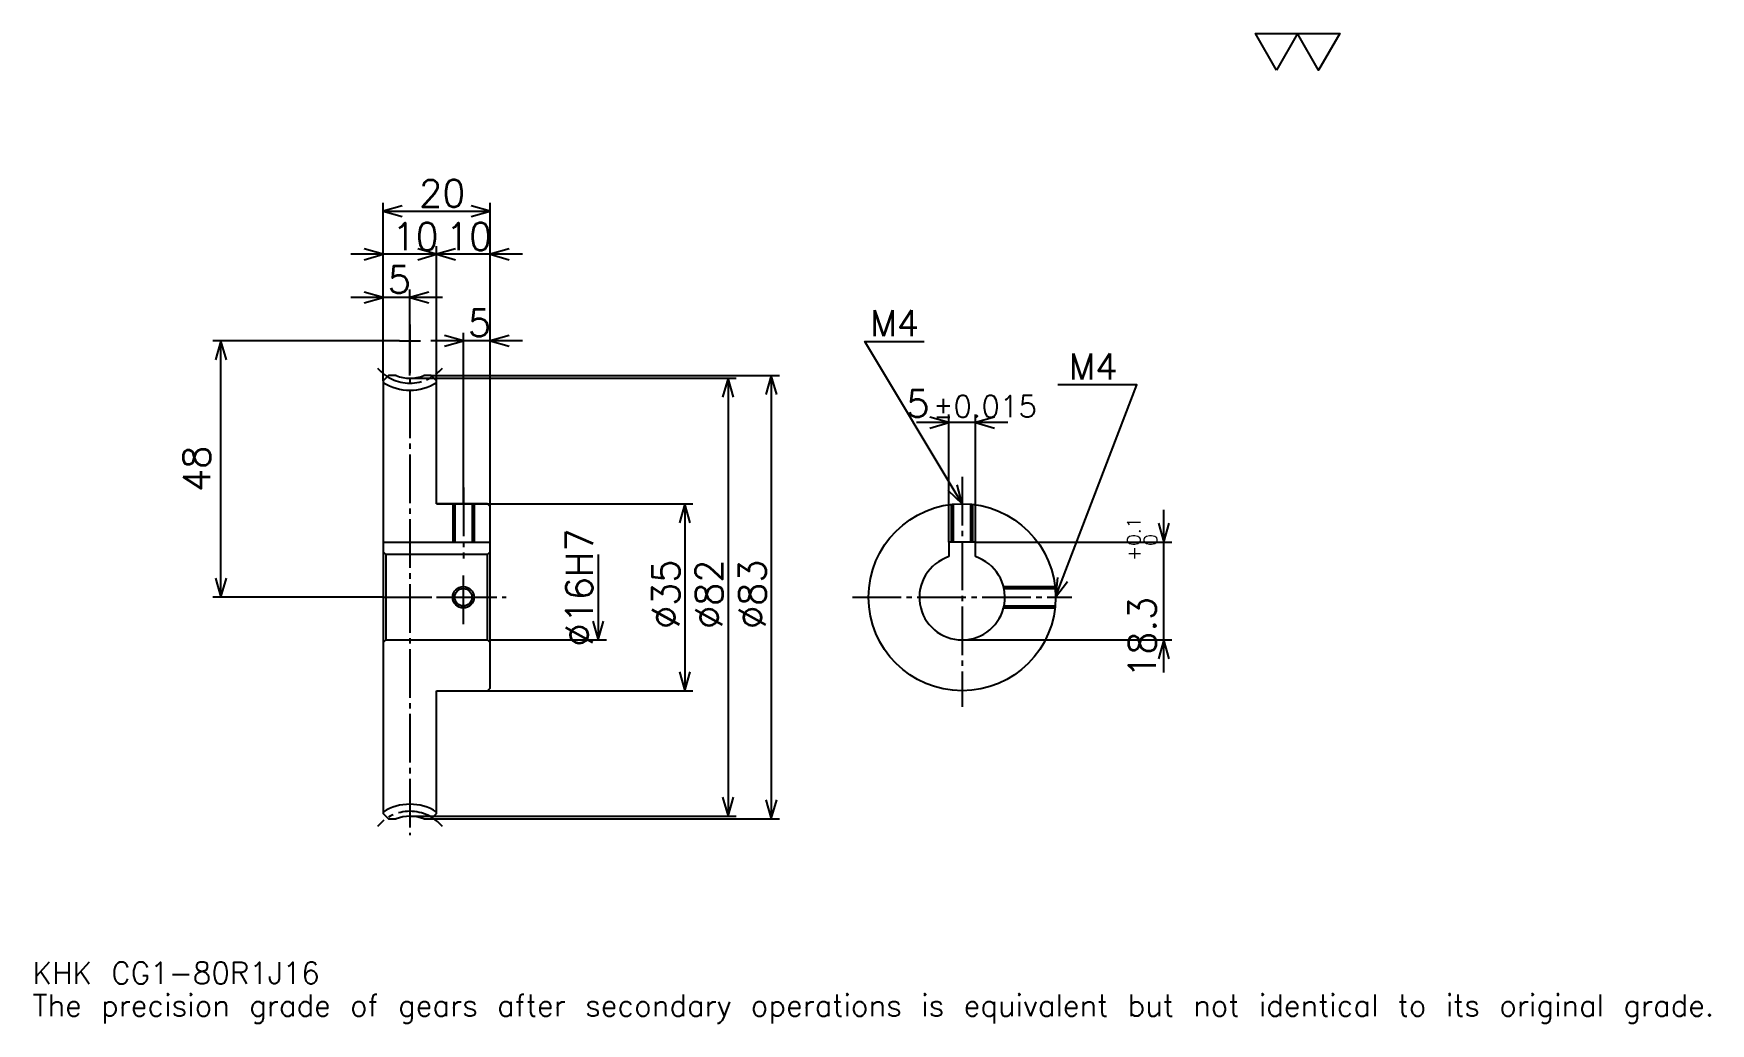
# Model space of a CAD drawing. Extents: x 10 to 324, y 4 to 189.
import ezdxf

# ---------------------------------------------------------------- set-up
doc = ezdxf.new("R2010")
doc.units = 0
doc.linetypes.add('DASHDOT', pattern=[12.146341, 9.109756, -1.012195, 1.012195, -1.012195])
doc.layers.get('0').update_dxf_attribs({"linetype": 'CONTINUOUS'})
doc.layers.add('DASHDOT', color=6, linetype='DASHDOT')
doc.styles.add('KANJI', font='TXT', dxfattribs={"bigfont": 'BIGFONT'})

msp = doc.modelspace()

# ---------------------------------------------------------------- linework, layer by layer
at = {"color": 5}
for p, q in [((75.743896, 125.006104), (75.743896, 157.317078)), ((95.743896, 125.006104), (95.743896, 157.317078)), ((75.743896, 155.798782), (95.743896, 155.798782)), ((91.81707, 147.701233), (69.670723, 147.701233)), ((101.81707, 147.701233), (79.670723, 147.701233)), ((85.743896, 125.006104), (85.743896, 149.219513)), ((86.81707, 139.603668), (69.670723, 139.603668)), ((80.743896, 125.006104), (80.743896, 141.121948)), ((90.743896, 125.006104), (90.743896, 133.024399)), ((78.780479, 131.506104), (43.859749, 131.506104)), ((45.378044, 83.506104), (45.378044, 131.506104)), ((101.81707, 131.506104), (84.670723, 131.506104)), ((75.743896, 123.993912), (75.743896, 125.006104)), ((80.743896, 124.506104), (95.743896, 124.506104)), ((84.731705, 125.006104), (95.743896, 125.006104)), ((85.743896, 123.993912), (85.743896, 125.006104)), ((90.743896, 101.006104), (90.743896, 125.006104)), ((90.743896, 101.006104), (90.743896, 125.006104)), ((95.743896, 125.006104), (149.896332, 125.006104)), ((95.743896, 100.506104), (95.743896, 125.006104)), ((95.743896, 124.506104), (141.798782, 124.506104)), ((140.280487, 124.506104), (140.280487, 42.506104)), ((148.378052, 125.006104), (148.378052, 42.006104)), ((192.670731, 116.189026), (175.524384, 116.189026)), ((181.597565, 93.806107), (181.597565, 117.707321)), ((186.597565, 93.806107), (186.597565, 117.707321)), ((85.743896, 101.006104), (95.743896, 101.006104)), ((95.743896, 101.006104), (133.701218, 101.006104)), ((132.182922, 101.006104), (132.182922, 66.006104)), ((221.841461, 69.432938), (221.841461, 99.879272)), ((115.987801, 91.506104), (115.987801, 75.506104)), ((186.597565, 93.806107), (223.359756, 93.806107)), ((75.743896, 83.506104), (43.859749, 83.506104)), ((95.743896, 75.506104), (117.506088, 75.506104)), ((184.097565, 75.506104), (223.359756, 75.506104)), ((85.743896, 66.006104), (95.743896, 66.006104)), ((95.743896, 66.006104), (133.701218, 66.006104)), ((80.743896, 42.506104), (95.743896, 42.506104)), ((84.731705, 42.006104), (95.743896, 42.006104)), ((95.743896, 42.506104), (141.798782, 42.506104)), ((95.743896, 42.006104), (149.896332, 42.006104))]:
    msp.add_line(p, q, dxfattribs=at)
at = {"color": 4}
for p, q in [((75.743896, 93.806107), (95.743896, 93.806107)), ((95.743896, 92.006104), (95.243896, 91.506104)), ((75.743896, 75.006104), (76.243896, 75.506104)), ((95.743896, 75.006104), (95.243896, 75.506104))]:
    msp.add_line(p, q, dxfattribs=at)
at = {"color": 7}
msp.add_lwpolyline([(242.926834, 182.195129), (238.979279, 189.037567), (254.769516, 189.037567), (250.82196, 182.195129), (246.87439, 189.037567), (242.926834, 182.195129)], dxfattribs=at)
at = {"color": 5}
for points in [[(79.286583, 156.810974), (75.743896, 155.798782), (79.286583, 154.786591)], [(92.201218, 154.786591), (95.743896, 155.798782), (92.201218, 156.810974)], [(72.20121, 146.689026), (75.743896, 147.701233), (72.20121, 148.713409)], [(82.201218, 146.689026), (85.743896, 147.701233), (82.201218, 148.713409)], [(89.286575, 148.713409), (85.743896, 147.701233), (89.286575, 146.689026)], [(99.286575, 148.713409), (95.743896, 147.701233), (99.286575, 146.689026)], [(72.20121, 138.591461), (75.743896, 139.603668), (72.20121, 140.61586)], [(84.286575, 140.61586), (80.743896, 139.603668), (84.286575, 138.591461)], [(87.201218, 130.493912), (90.743896, 131.506104), (87.201218, 132.518295)], [(99.286575, 132.518295), (95.743896, 131.506104), (99.286575, 130.493912)], [(46.390236, 127.963425), (45.378044, 131.506104), (44.365845, 127.963425)], [(184.097565, 101.006104), (165.878052, 131.371948), (177.012192, 131.371948)], [(141.292679, 120.963425), (140.280487, 124.506104), (139.268295, 120.963425)], [(149.390228, 121.463425), (148.378052, 125.006104), (147.365845, 121.463425)], [(201.597565, 83.506104), (216.780487, 123.274399), (202.002441, 123.274399)], [(178.054871, 115.176834), (181.597565, 116.189026), (178.054871, 117.201225)], [(190.140244, 117.201225), (186.597565, 116.189026), (190.140244, 115.176834)], [(181.406921, 103.523163), (184.097565, 101.006104), (183.142822, 104.564697)], [(133.195114, 97.463425), (132.182922, 101.006104), (131.170731, 97.463425)], [(220.829269, 97.348785), (221.841461, 93.806107), (222.853653, 97.348785)], [(44.365845, 87.04879), (45.378044, 83.506104), (46.390236, 87.04879)], [(201.915527, 87.176804), (201.597565, 83.506104), (203.806763, 86.454758)], [(114.975601, 79.048782), (115.987801, 75.506104), (117, 79.048782)], [(222.853653, 71.963425), (221.841461, 75.506104), (220.829269, 71.963425)], [(131.170731, 69.548782), (132.182922, 66.006104), (133.195114, 69.548782)], [(139.268295, 46.048786), (140.280487, 42.506104), (141.292679, 46.048786)], [(147.365845, 45.548786), (148.378052, 42.006104), (149.390228, 45.548786)]]:
    msp.add_lwpolyline(points, dxfattribs=at)
at = {"color": 4}
for points in [[(78.145821, 125.006104), (76.756088, 125.006104), (75.743896, 123.993912), (75.743896, 75.006104)], [(85.743896, 101.006104), (85.743896, 123.993912), (84.731705, 125.006104), (83.341972, 125.006104)], [(85.743896, 66.006104), (95.243896, 66.006104), (95.743896, 66.506104), (95.743896, 100.506104), (95.243896, 101.006104), (85.743896, 101.006104)], [(88.743896, 101.006104), (88.743896, 93.806107)], [(89.123894, 101.006104), (89.123894, 93.806107)], [(92.363899, 101.006104), (92.363899, 93.806107)], [(92.743896, 101.006104), (92.743896, 93.806107)], [(182.097565, 93.806107), (182.097565, 100.891441)], [(182.477554, 93.806107), (182.477554, 100.930962)], [(185.71756, 93.806107), (185.71756, 100.930962)], [(186.097565, 93.806107), (186.097565, 100.891441)], [(75.743896, 92.006104), (76.243896, 91.506104), (76.243896, 75.506104), (95.243896, 75.506104), (95.243896, 91.506104), (76.243896, 91.506104)], [(186.597565, 91.105446), (186.597565, 93.806107), (181.597565, 93.806107), (181.597565, 91.105446)], [(191.843521, 85.506104), (201.482895, 85.506104)], [(191.931824, 85.126106), (201.522415, 85.126106)], [(191.931824, 81.886101), (201.522415, 81.886101)], [(191.843521, 81.506104), (201.482895, 81.506104)], [(75.743896, 75.006104), (75.743896, 43.018299), (76.756088, 42.006104), (78.145821, 42.006104)], [(83.341972, 42.006104), (84.731705, 42.006104), (85.743896, 43.018299), (85.743896, 66.006104)]]:
    msp.add_lwpolyline(points, dxfattribs=at)
for centre, radius in [((184.097565, 83.506104), 17.5), ((90.743896, 83.506104), 1.62)]:
    msp.add_circle(centre, radius, dxfattribs=at)
at = {"color": 7}
msp.add_circle((90.743896, 83.506104), 2, dxfattribs=at)
at = {"color": 4}
for centre, radius, start, end in [((80.743896, 131.506104), 9.25, 237.27956006, 302.72043994), ((80.743896, 131.506104), 7, 248.21321192, 291.78678997), ((184.097565, 83.506104), 8, 108.20995733, 71.79004267), ((80.743896, 35.506104), 9.25, 57.27956006, 122.72043994), ((80.743896, 35.506104), 7, 68.21321003, 111.78678808)]:
    msp.add_arc(centre, radius, start, end, dxfattribs=at)
at = {"layer": 'DASHDOT', "color": 7}
for p, q in [((80.743896, 134.542694), (80.743896, 38.969517)), ((78.780479, 131.506104), (82.707314, 131.506104)), ((184.097565, 106.067078), (184.097565, 62.969521)), ((75.743896, 83.506104), (98.780479, 83.506104)), ((163.560974, 83.506104), (204.63414, 83.506104))]:
    msp.add_line(p, q, dxfattribs=at)
for points in [[(90.743896, 104.042686), (90.743896, 90.769516)], [(90.743896, 78.469521), (90.743896, 88.542686)], [(85.707314, 83.506104), (95.780479, 83.506104)]]:
    msp.add_lwpolyline(points, dxfattribs=at)
for centre, start, end in [((80.743896, 131.506104), 219.99999848, 320.00000152), ((80.743896, 35.506104), 39.99999848, 140.00000152)]:
    msp.add_arc(centre, 7.92, start, end, dxfattribs=at)

# ---------------------------------------------------------------- texts
at = {"color": 7, "style": 'KANJI'}
for s, height, p in [('20', 5.060976, (82.454262, 156.608536)), ('10', 5.060976, (77.454262, 148.510986)), ('10', 5.060976, (87.454262, 148.510986)), ('5', 5.060976, (76.599083, 140.413422)), ('5', 5.060976, (91.599075, 132.315857)), ('M4', 4.858537, (166.890228, 132.384155)), ('M4', 4.858537, (204.026825, 124.286591)), ('5', 5.060976, (173.650696, 117.201225)), ('%%p0.015', 4.04878, (178.660446, 117.201225)), ('KHK CG1-80R1J16', 4.04878, (10.121951, 11.134147)), ('The precision grade of gears after secondary operations is equivalent but not identical to its original grade.', 4.04878, (10.121951, 5.060976))]:
    msp.add_text(s, height=height, dxfattribs=at).set_placement(p)
for s, height, p in [('48', 5.060976, (43.353653, 103.204277)), ('0.1', 2.530488, (217.489029, 93.135498)), ('%%c16H7', 5.060976, (114.975601, 74.269821)), ('0', 2.530488, (220.626831, 93.135498)), ('+', 2.530488, (217.489029, 90.301353)), ('%%c35', 5.060976, (131.170731, 77.559456)), ('%%c82', 5.060976, (139.268295, 77.559456)), ('%%c83', 5.060976, (147.365845, 77.559456)), ('18.3', 5.060976, (220.323166, 68.395447))]:
    msp.add_text(s, height=height, rotation=90, dxfattribs=at).set_placement(p)

doc.saveas('drawing.dxf')
